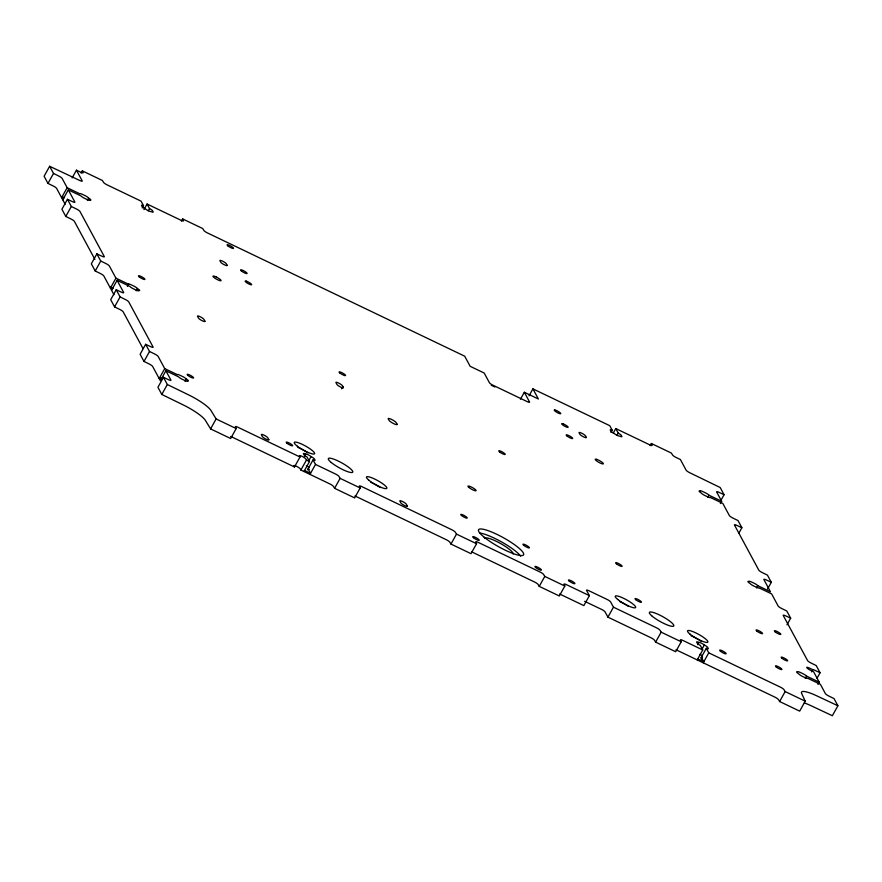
<?xml version="1.0" encoding="UTF-8"?>
<svg xmlns="http://www.w3.org/2000/svg" width="882" height="882" viewBox="0 0 882 882"><rect width="100%" height="100%" fill="white"/><g stroke="black" fill="none" stroke-linecap="round" stroke-linejoin="round"><path stroke-width="1.32" d="M72.137 177.921L76.447 170.182L82.202 180.854A3.484 0.695 29.1 0 1 79.854 180.534L49.646 166.279L44.1 176.235L47.97 183.412L53.129 185.937A3.484 0.695 29.1 0 1 56.613 188.395L65.158 204.238M47.97 183.412L53.515 173.456L49.646 166.279M61.608 197.667L67.153 187.712L62.159 178.44A3.484 0.695 29.1 0 0 58.664 175.981L53.515 173.456M62.776 199.817L68.311 189.862L81.001 195.947A3.484 0.695 29.1 0 0 84.451 198.263L87.263 199.608A3.484 0.695 29.1 0 0 89.744 200.137L89.677 200.016A3.484 0.695 29.1 0 0 90.813 199.839A3.484 0.695 29.1 0 0 88.641 198.097A3.484 0.695 29.1 0 0 85.124 195.661L82.324 194.316A3.484 0.695 29.1 0 0 79.832 193.786L67.153 187.712M81.089 173.07L82.324 170.865L102.378 180.479L103.547 182.398A3.484 0.695 29.1 0 0 107.119 184.878L141.054 201.129L143.501 205.671L142.256 207.909M68.311 189.862L74.86 202.011A3.484 0.695 29.1 0 1 72.533 201.691L67.451 199.299L61.905 209.255L65.786 216.432L70.935 218.957A3.484 0.695 29.1 0 1 74.419 221.426L94.903 259.396M65.786 216.432L71.321 206.476L67.451 199.299M87.395 200.335L88.641 198.097M71.321 206.476L76.48 209.001A3.484 0.695 29.1 0 1 79.964 211.46L104.285 256.563A3.484 0.695 29.1 0 1 101.959 256.243L96.877 253.862L91.331 263.817L95.212 270.995L100.361 273.508A3.484 0.695 29.1 0 1 103.844 275.978L113.943 294.687M95.212 270.995L100.746 261.039L96.877 253.862M143.953 209.618L147.074 204.018L181.008 220.268A3.484 0.695 29.1 0 0 183.456 220.676L182.64 218.923L181.405 221.139M148.275 210.787L149.521 208.549L147.074 204.018M110.393 288.116L115.939 278.161L109.39 266.022A3.484 0.695 29.1 0 0 105.906 263.553L100.746 261.039M111.562 290.266L117.097 280.311L129.786 286.396A3.484 0.695 29.1 0 0 133.237 288.712L136.037 290.057A3.484 0.695 29.1 0 0 138.529 290.575L138.463 290.465A3.484 0.695 29.1 0 0 139.588 290.288A3.484 0.695 29.1 0 0 137.427 288.546L137.36 288.425A3.484 0.695 29.1 0 0 133.91 286.11L131.098 284.765A3.484 0.695 29.1 0 0 128.618 284.236L115.939 278.161M117.097 280.311L123.645 292.46A3.484 0.695 29.1 0 1 121.319 292.14L116.237 289.748L110.691 299.704L114.561 306.881L119.72 309.406A3.484 0.695 29.1 0 1 123.204 311.864L143.049 348.655M114.561 306.881L120.106 296.925L116.237 289.748M127.372 286.474L128.618 284.236M136.181 290.784L137.427 288.546M145.662 344.311L140.117 354.266L143.987 361.444L149.146 363.957A3.484 0.695 29.1 0 1 152.63 366.427L160.337 380.715L165.882 370.76L178.561 376.835A3.484 0.695 29.1 0 0 182.023 379.161L184.823 380.506A3.484 0.695 29.1 0 0 187.315 381.024L187.249 380.914A3.484 0.695 29.1 0 0 188.373 380.737A3.484 0.695 29.1 0 0 186.212 378.995L186.146 378.874A3.484 0.695 29.1 0 0 182.695 376.559L179.884 375.214A3.484 0.695 29.1 0 0 177.403 374.685L164.725 368.61L158.176 356.471A3.484 0.695 29.1 0 0 154.692 354.002L149.532 351.488L145.662 344.311L150.745 346.692A3.484 0.695 29.1 0 0 153.071 347.012L128.75 301.909A3.484 0.695 29.1 0 0 125.266 299.45L120.106 296.925M143.987 361.444L149.532 351.488M159.179 378.565L164.725 368.61M165.882 370.76L170.888 380.032A3.484 0.695 29.1 0 1 168.561 379.712L163.468 377.331L157.933 387.286L161.803 394.463L183.5 405.058A22.083 4.366 29.1 0 1 205.44 420.438L210.589 428.906L230.654 438.519L236.189 428.564L235.384 426.822A3.484 0.695 29.1 0 1 237.831 427.219L300.012 457.008L294.467 466.964L232.286 437.174A3.484 0.695 29.1 0 0 230.61 436.524M161.803 394.463L167.337 384.508L163.468 377.331M184.966 381.233L186.212 378.995M210.589 428.906L216.123 418.95L210.974 410.483A22.083 4.366 29.1 0 0 189.046 395.103L167.337 384.508M341.643 388.83L342.877 386.614M304.433 456.281L305.679 454.043A3.484 0.695 29.1 0 1 308.038 454.737A3.484 0.695 29.1 0 1 311.037 456.611L311.368 456.766A3.484 0.695 29.1 0 1 314.444 459.026L314.995 460.029A3.484 0.695 29.1 0 1 313.055 459.897L307.509 469.852M354.884 496.015A3.484 0.695 29.1 0 1 356.284 496.577L446.226 539.674A3.484 0.695 29.1 0 1 449.787 542.154L450.956 544.062L471.021 553.676L476.567 543.72L456.501 534.106L455.333 532.199A3.484 0.695 29.1 0 0 451.76 529.718L361.829 486.621A3.484 0.695 29.1 0 0 359.382 486.225L360.187 487.967L354.652 497.922L334.587 488.308L333.418 486.39A3.484 0.695 29.1 0 0 329.846 483.92L300.894 470.04L306.429 460.084L305.856 459.015A3.715 0.739 29.1 0 0 302.019 456.325A3.715 0.739 29.1 0 0 299.428 455.928L300.012 457.008M308.546 461.088L311.037 456.611M303.937 471.506L309.483 461.551L307.035 457.008A3.484 0.695 29.1 0 1 303.959 454.748L303.419 453.745A3.484 0.695 29.1 0 1 305.348 453.877L305.679 454.043M309.957 474.384L315.502 464.428L313.055 459.897M334.587 488.308L340.121 478.353L338.964 476.434A3.484 0.695 29.1 0 0 335.392 473.954L315.502 464.428M520.446 399.226L524.327 392.258L538.373 398.995L532.915 388.863L529.035 395.842M450.956 544.062L456.501 534.106M610.961 432.467L612.207 430.218L609.76 425.686L532.915 388.863M613.288 433.051L615.779 428.564L649.714 444.826A3.484 0.695 29.1 0 0 652.162 445.223L651.346 443.481L650.122 445.697M616.981 435.344L618.227 433.106L615.779 428.564M559.541 594.06A3.484 0.695 29.1 0 1 560.941 594.633L583.84 605.603L589.385 595.648L566.487 584.678A3.484 0.695 29.1 0 0 564.039 584.27L564.844 586.023L559.309 595.978L539.244 586.365L544.789 576.409L543.621 574.491A3.484 0.695 29.1 0 0 540.049 572.01L478.198 542.375A3.484 0.695 29.1 0 0 475.751 541.978L476.567 543.72M697.21 659.912L702.745 649.957L682.866 640.431A3.484 0.695 29.1 0 0 680.419 640.023L681.224 641.776L675.678 651.732L655.613 642.118L654.455 640.2A3.484 0.695 29.1 0 0 650.883 637.719L607.918 617.135L613.464 607.18L610.631 601.943A3.484 0.695 29.1 0 0 607.048 599.418L588.989 590.775A3.484 0.695 29.1 0 0 586.563 590.4L589.385 595.648M707.728 497.448L708.974 495.21A3.484 0.695 29.1 0 0 705.523 492.884L702.711 491.539A3.484 0.695 29.1 0 0 700.231 491.02L700.297 491.131A3.484 0.695 29.1 0 0 699.161 491.307A3.484 0.695 29.1 0 0 701.333 493.049L701.388 493.17A3.484 0.695 29.1 0 0 704.839 495.486L707.651 496.831A3.484 0.695 29.1 0 0 710.142 497.36L722.821 503.435L729.37 515.573A3.484 0.695 29.1 0 0 732.854 518.043L738.014 520.556L741.883 527.734L738.796 533.268M720.991 500.248L724.067 494.714L720.197 487.537L689.658 472.686A3.484 0.695 29.1 0 1 686.152 470.205L680.386 459.522L676.152 457.493A3.484 0.695 29.1 0 1 672.58 455.013L671.411 453.094L651.346 443.481M720.407 503.523L721.663 501.285L716.658 492.013A3.484 0.695 29.1 0 1 718.984 492.332L724.067 494.714M655.613 642.118L661.158 632.162L659.99 630.244A3.484 0.695 29.1 0 0 656.428 627.764L613.464 607.18M697.695 644.687L698.941 642.449A3.484 0.695 29.1 0 1 701.311 643.143A3.484 0.695 29.1 0 1 704.31 645.018L704.63 645.172A3.484 0.695 29.1 0 1 707.717 647.443L708.257 648.446A3.484 0.695 29.1 0 1 706.317 648.303L700.782 658.259M701.818 649.505L704.31 645.018M706.317 648.303L708.764 652.845L703.23 662.801L701.388 659.394M756.513 587.897L757.759 585.648A3.484 0.695 29.1 0 0 754.308 583.333L751.497 581.988A3.484 0.695 29.1 0 0 749.016 581.47L749.083 581.58A3.484 0.695 29.1 0 0 747.947 581.756A3.484 0.695 29.1 0 0 750.119 583.498L750.174 583.619A3.484 0.695 29.1 0 0 753.625 585.935L756.436 587.28A3.484 0.695 29.1 0 0 758.917 587.809L771.607 593.884L778.156 606.022A3.484 0.695 29.1 0 0 781.639 608.492L786.788 611.006L790.669 618.183L786.976 624.82M767.616 588.933L771.309 582.296L767.439 575.119L762.28 572.594A3.484 0.695 29.1 0 1 758.796 570.136L734.474 525.033A3.484 0.695 29.1 0 1 736.79 525.352L741.883 527.734M804.318 702.899A22.083 4.366 29.1 0 1 810.944 705.666L832.354 715.721L837.9 705.765L816.489 695.711A22.083 4.366 29.1 0 0 801.65 693.472L805.222 701.179L799.676 711.135L779.622 701.521L785.156 691.565L783.988 689.647A3.484 0.695 29.1 0 0 780.427 687.166L708.764 652.845M805.299 678.346L806.545 676.097A3.484 0.695 29.1 0 0 803.094 673.782L800.283 672.437A3.484 0.695 29.1 0 0 797.802 671.908A3.484 0.695 29.1 0 0 796.733 672.205A3.484 0.695 29.1 0 0 798.894 673.947L798.96 674.068A3.484 0.695 29.1 0 0 802.411 676.384L805.222 677.729A3.484 0.695 29.1 0 0 807.703 678.258L820.392 684.333L825.387 693.605A3.484 0.695 29.1 0 0 828.871 696.063L834.03 698.588L837.9 705.765M811.572 671.908L812.807 669.692A3.484 0.695 29.1 0 1 815.001 670.353L820.095 672.746L817.008 678.269M817.978 684.421L819.224 682.183L813.623 671.786L810.613 670.342A3.715 0.739 29.1 0 1 806.776 667.652A3.715 0.739 29.1 0 1 809.367 668.049L812.807 669.692M771.309 582.296L766.215 579.904A3.484 0.695 29.1 0 0 763.9 579.584L770.438 591.734L757.759 585.648M790.669 618.183L785.575 615.801A3.484 0.695 29.1 0 0 783.249 615.482L807.581 660.574A3.484 0.695 29.1 0 0 811.065 663.043L816.214 665.568L820.095 672.746M182.64 218.923L202.706 228.537L203.874 230.456A3.484 0.695 29.1 0 0 207.446 232.936L464.693 356.185L470.15 366.306L484.196 373.031L489.422 382.722A3.484 0.695 29.1 0 0 493.016 385.247L527.127 401.586A3.484 0.695 29.1 0 0 529.553 401.949L524.327 392.258M76.447 170.182L80.681 172.21A3.484 0.695 29.1 0 0 83.129 172.607L82.324 170.865M491.263 385.247L494.912 387M708.974 495.21L721.663 501.285M64.474 197.777L62.17 196.675L63.328 198.825M113.26 288.227L110.945 287.124L112.113 289.274M806.545 676.097L819.224 682.183M162.045 378.676L159.73 377.573L160.899 379.723M698.941 642.449L698.61 642.294A3.484 0.695 29.1 0 0 696.681 642.151L697.221 643.154A3.484 0.695 29.1 0 0 700.297 645.415L702.745 649.957M306.429 460.084L309.483 461.551M216.123 418.95L236.189 428.564M340.121 478.353L360.187 487.967M544.789 576.409L564.844 586.023M661.158 632.162L681.224 641.776M785.156 691.565L805.222 701.179M584.645 601.303L601.502 609.374A3.484 0.695 29.1 0 1 605.096 611.899L607.918 617.135M304.499 470.503L310.519 473.391L308.072 468.849A3.484 0.695 29.1 0 0 309.251 469.279M697.761 658.92L703.781 661.798L701.333 657.266A3.484 0.695 29.1 0 0 702.513 657.685M779.622 701.521L778.453 699.602A3.484 0.695 29.1 0 0 774.881 697.122L677.321 650.387A3.484 0.695 29.1 0 0 675.921 649.813M539.244 586.365L538.075 584.446A3.484 0.695 29.1 0 0 534.503 581.966L472.664 552.33A3.484 0.695 29.1 0 0 471.572 551.878M300.894 470.04L300.31 468.97A3.715 0.739 29.1 0 0 297.333 466.71A3.715 0.739 29.1 0 0 294.015 465.52M293.893 465.894L294.467 466.964M149.521 208.549A3.484 0.695 29.1 0 1 152.597 210.82L153.137 211.823A3.484 0.695 29.1 0 1 151.208 211.68L150.877 211.526A3.484 0.695 29.1 0 1 148.518 210.831A3.484 0.695 29.1 0 1 145.508 208.957L145.188 208.791A3.484 0.695 29.1 0 1 142.101 206.531L141.561 205.528A3.484 0.695 29.1 0 1 143.501 205.671M306.385 465.729A3.484 0.695 29.1 0 1 309.075 467.526M699.999 654.323A3.484 0.695 29.1 0 1 702.513 656.109M618.227 433.106A3.484 0.695 29.1 0 1 621.303 435.366L621.854 436.37A3.484 0.695 29.1 0 1 619.914 436.237L619.583 436.083A3.484 0.695 29.1 0 1 617.224 435.377A3.484 0.695 29.1 0 1 614.225 433.503L613.894 433.349A3.484 0.695 29.1 0 1 610.818 431.089L610.267 430.085A3.484 0.695 29.1 0 1 612.207 430.218M484.593 538.45A16.273 3.219 29.1 0 1 499.873 543.136A16.273 3.219 29.1 0 1 513.126 554.05M480.073 533.07A25.799 5.105 29.1 0 1 502.442 542.408A25.799 5.105 29.1 0 1 520.667 556.178M370.804 482.278A11.62 2.293 29.1 0 1 380.186 487.503M297.752 447.328A11.62 2.293 29.1 0 1 307.95 452.896M691.025 635.735A11.62 2.293 29.1 0 1 701.212 641.313M619.605 601.469A11.62 2.293 29.1 0 1 628.227 606.188M554.811 409.965L554.425 409.954A3.715 0.739 29.1 0 0 557.854 412.875A3.715 0.739 29.1 0 0 560.324 412.919A3.715 0.739 29.1 0 0 554.811 409.965M246.254 281.137L245.692 281.005A3.715 0.739 29.1 0 0 247.875 283.453A3.715 0.739 29.1 0 0 251.535 284.335A3.715 0.739 29.1 0 0 246.254 281.137M596.618 459.346L595.901 459.18A4.653 0.915 29.1 0 0 598.646 462.245A4.653 0.915 29.1 0 0 603.222 463.348A4.653 0.915 29.1 0 0 596.618 459.346M563.444 423.988L562.727 423.735A3.715 0.739 29.1 0 0 563.543 425.554A3.715 0.739 29.1 0 0 568.14 427.219A3.715 0.739 29.1 0 0 563.444 423.988M216.233 276.97L215.219 276.518A4.653 0.915 29.1 0 0 214.436 277.852A4.653 0.915 29.1 0 0 220.974 280.752A4.653 0.915 29.1 0 0 216.233 276.97M586.276 437.329L585.505 435.895A3.715 0.739 29.1 0 0 581.679 433.205A3.715 0.739 29.1 0 0 579.088 432.819L579.86 434.253A3.715 0.739 29.1 0 0 583.686 436.943A3.715 0.739 29.1 0 0 586.276 437.329M397.065 424.187L396.283 422.754A4.653 0.915 29.1 0 0 391.498 419.391A4.653 0.915 29.1 0 0 388.256 418.906L389.039 420.339A4.653 0.915 29.1 0 0 393.824 423.702A4.653 0.915 29.1 0 0 397.065 424.187M343.363 387.518L342.392 385.721A3.715 0.739 29.1 0 0 338.556 383.031A3.715 0.739 29.1 0 0 335.965 382.645L336.935 384.442A3.715 0.739 29.1 0 0 340.772 387.132A3.715 0.739 29.1 0 0 343.363 387.518M407.241 505.959L406.271 504.162A3.715 0.739 29.1 0 0 402.446 501.483A3.715 0.739 29.1 0 0 399.855 501.086L400.825 502.883A3.715 0.739 29.1 0 0 404.651 505.573A3.715 0.739 29.1 0 0 407.241 505.959M227.126 265.262L226.354 263.828A3.715 0.739 29.1 0 0 222.518 261.138A3.715 0.739 29.1 0 0 219.927 260.741L220.698 262.186A3.715 0.739 29.1 0 0 224.535 264.865A3.715 0.739 29.1 0 0 227.126 265.262M204.911 321.191L203.94 319.394A3.715 0.739 29.1 0 0 200.115 316.704A3.715 0.739 29.1 0 0 197.524 316.318L198.494 318.115A3.715 0.739 29.1 0 0 202.32 320.794A3.715 0.739 29.1 0 0 204.911 321.191M268.801 439.633L267.83 437.836A3.715 0.739 29.1 0 0 264.005 435.146A3.715 0.739 29.1 0 0 261.414 434.76L262.373 436.557A3.715 0.739 29.1 0 0 266.21 439.247A3.715 0.739 29.1 0 0 268.801 439.633M483.931 537.006A25.799 5.105 29.1 0 0 522.508 555.484A25.799 5.105 29.1 0 0 496.775 534.294A25.799 5.105 29.1 0 0 483.931 537.006M461.507 515.474A3.715 0.739 29.1 0 0 467.063 518.142A3.715 0.739 29.1 0 0 463.348 515.088A3.715 0.739 29.1 0 0 461.507 515.474M473.502 537.733A3.715 0.739 29.1 0 0 479.069 540.401A3.715 0.739 29.1 0 0 475.354 537.336A3.715 0.739 29.1 0 0 473.502 537.733M296.716 445.686A11.62 2.293 29.1 0 0 314.091 454.021A11.62 2.293 29.1 0 0 302.504 444.473A11.62 2.293 29.1 0 0 296.716 445.686M368.952 480.293A11.62 2.293 29.1 0 0 386.327 488.617A11.62 2.293 29.1 0 0 374.74 479.069A11.62 2.293 29.1 0 0 368.952 480.293M331.29 462.521A13.947 2.756 29.1 0 0 352.138 472.509A13.947 2.756 29.1 0 0 338.236 461.054A13.947 2.756 29.1 0 0 331.29 462.521M523.699 545.274A3.715 0.739 29.1 0 0 529.266 547.942A3.715 0.739 29.1 0 0 525.551 544.889A3.715 0.739 29.1 0 0 523.699 545.274M535.705 567.534A3.715 0.739 29.1 0 0 541.261 570.191A3.715 0.739 29.1 0 0 537.557 567.137A3.715 0.739 29.1 0 0 535.705 567.534M689.989 634.103A11.62 2.293 29.1 0 0 707.364 642.427A11.62 2.293 29.1 0 0 695.766 632.879A11.62 2.293 29.1 0 0 689.989 634.103M617.753 599.495A11.62 2.293 29.1 0 0 635.128 607.819A11.62 2.293 29.1 0 0 623.541 598.272A11.62 2.293 29.1 0 0 617.753 599.495M652.327 616.32A13.947 2.756 29.1 0 0 673.175 626.319A13.947 2.756 29.1 0 0 659.262 614.853A13.947 2.756 29.1 0 0 652.327 616.32M468.948 487.481A4.653 0.915 29.1 0 0 475.894 490.811A4.653 0.915 29.1 0 0 471.264 486.985A4.653 0.915 29.1 0 0 468.948 487.481M139.213 276.849A3.715 0.739 29.1 0 0 144.769 279.517A3.715 0.739 29.1 0 0 141.065 276.463A3.715 0.739 29.1 0 0 139.213 276.849M339.857 372.987A3.715 0.739 29.1 0 0 345.413 375.644A3.715 0.739 29.1 0 0 341.709 372.59A3.715 0.739 29.1 0 0 339.857 372.987M187.899 375.401A3.715 0.739 29.1 0 0 193.456 378.069A3.715 0.739 29.1 0 0 189.751 375.015A3.715 0.739 29.1 0 0 187.899 375.401M720.44 651.192A3.715 0.739 29.1 0 0 726.007 653.86A3.715 0.739 29.1 0 0 722.292 650.806A3.715 0.739 29.1 0 0 720.44 651.192M775.124 631.821A3.715 0.739 29.1 0 0 780.691 634.489A3.715 0.739 29.1 0 0 776.976 631.435A3.715 0.739 29.1 0 0 775.124 631.821M499.51 451.86A3.715 0.739 29.1 0 0 505.066 454.528A3.715 0.739 29.1 0 0 501.362 451.474A3.715 0.739 29.1 0 0 499.51 451.86M569.199 581.073A3.715 0.739 29.1 0 0 574.755 583.741A3.715 0.739 29.1 0 0 571.051 580.687A3.715 0.739 29.1 0 0 569.199 581.073M616.408 563.763A3.715 0.739 29.1 0 0 621.964 566.431A3.715 0.739 29.1 0 0 618.26 563.378A3.715 0.739 29.1 0 0 616.408 563.763M756.855 631.06A3.715 0.739 29.1 0 0 762.412 633.717A3.715 0.739 29.1 0 0 758.707 630.663A3.715 0.739 29.1 0 0 756.855 631.06M635.768 599.661A3.715 0.739 29.1 0 0 641.324 602.318A3.715 0.739 29.1 0 0 637.609 599.264A3.715 0.739 29.1 0 0 635.768 599.661M776.215 666.946A3.715 0.739 29.1 0 0 781.772 669.614A3.715 0.739 29.1 0 0 778.067 666.56A3.715 0.739 29.1 0 0 776.215 666.946M286.959 443.194A3.715 0.739 29.1 0 0 292.515 445.862A3.715 0.739 29.1 0 0 288.811 442.808A3.715 0.739 29.1 0 0 286.959 443.194M781.937 658.248A3.715 0.739 29.1 0 0 787.494 660.905A3.715 0.739 29.1 0 0 783.789 657.851A3.715 0.739 29.1 0 0 781.937 658.248M227.821 245.813A3.715 0.739 29.1 0 0 233.377 248.481A3.715 0.739 29.1 0 0 229.673 245.428A3.715 0.739 29.1 0 0 227.821 245.813M241.37 270.939A3.715 0.739 29.1 0 0 246.927 273.607A3.715 0.739 29.1 0 0 243.223 270.542A3.715 0.739 29.1 0 0 241.37 270.939M566.961 435.951A3.715 0.739 29.1 0 0 572.517 438.608A3.715 0.739 29.1 0 0 568.813 435.554A3.715 0.739 29.1 0 0 566.961 435.951"/></g></svg>
